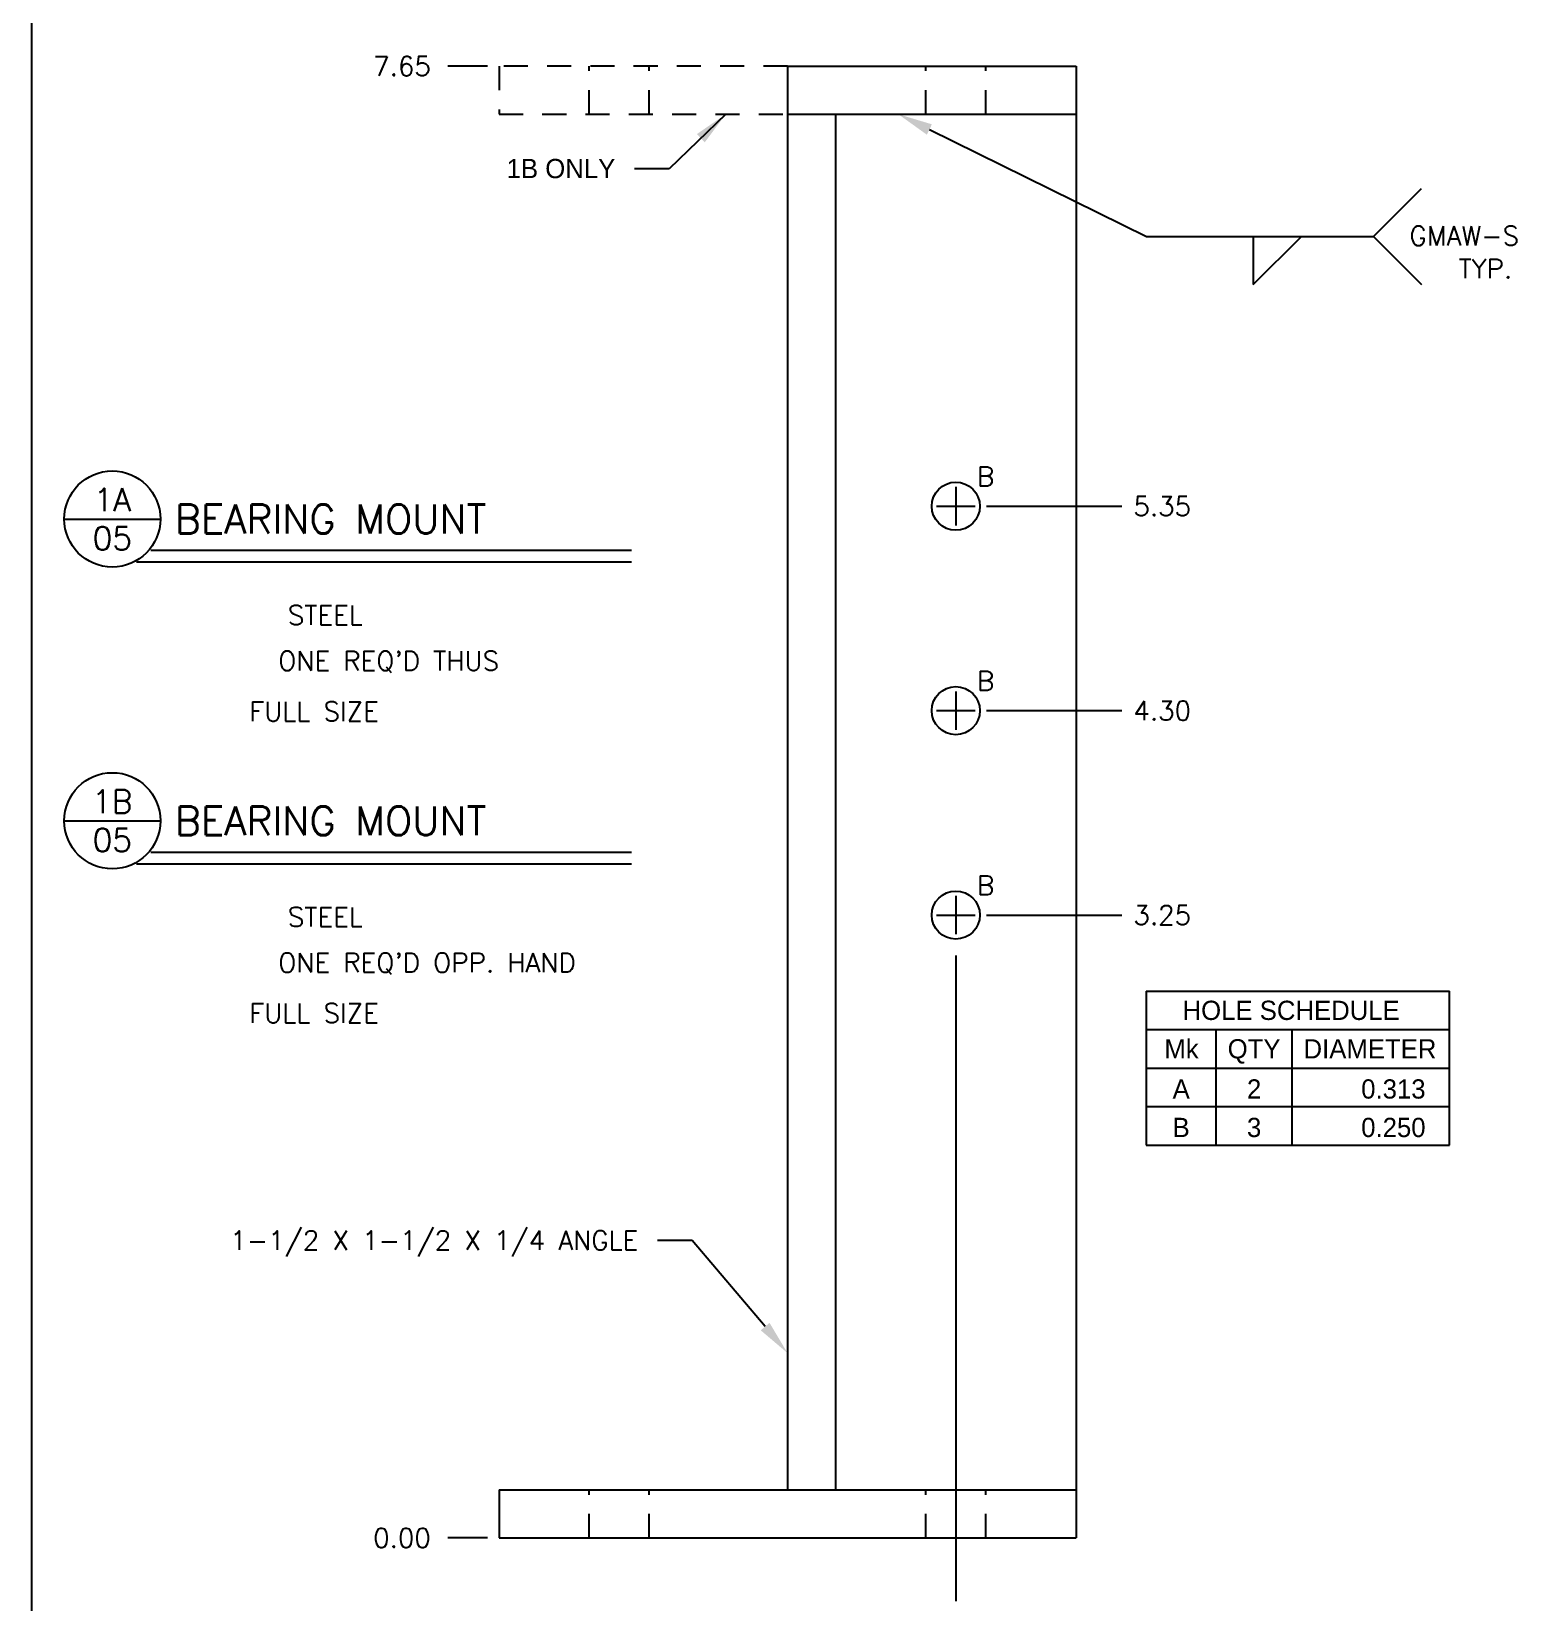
# Model space of a CAD drawing. Extents: x 0 to 33, y 0 to 25.3.
# Drawn here: x 0 to 7.72, y 12.27 to 20.43 of the extents above; entities that cross this region are included whole.
import ezdxf
from ezdxf.enums import TextEntityAlignment as Align

# ---------------------------------------------------------------- set-up
doc = ezdxf.new("R2010")
doc.units = 0
doc.header["$MEASUREMENT"] = 0
doc.linetypes.add('HIDDEN2', pattern=[0.1875, 0.125, -0.0625])
doc.layers.get('0').update_dxf_attribs({"linetype": 'CONTINUOUS'})
for name, color, linetype in [('BORDER', 5, 'CONTINUOUS'), ('DATUM', 2, 'CONTINUOUS'), ('DIM', 1, 'CONTINUOUS'), ('HIDDEN2', 6, 'HIDDEN2'), ('OBJECT', 3, 'CONTINUOUS'), ('TEXT', 1, 'CONTINUOUS')]:
    doc.layers.add(name, color=color, linetype=linetype)
doc.styles.add('FADD', font='fadd')
doc.styles.add('ROMANS', font='romans')
doc.styles.add('SIMPLEX', font='SIMPLEX')
doc.dimstyles.get("Standard").update_dxf_attribs({"dimtxt": 0.1, "dimasz": 0.18, "dimexe": 0.18, "dimexo": 0.063, "dimgap": 0.1, "dimtad": 0, "dimtih": 1, "dimtoh": 1, "dimdec": 3, "dimzin": 0, "dimdsep": 46, "dimtxsty": 'SIMPLEX', "dimcen": 0.1, "dimclrd": 1, "dimclre": 1, "dimclrt": 1, "dimadec": 0, "dimazin": 0, "dimtfac": 0.8, "dimtdec": 3, "dimtofl": 0, "dimtmove": 2, "dimatfit": 3, "dimfxl": 1, "dimtolj": 1, "dimtzin": 0, "dimarcsym": 0})

# ---------------------------------------------------------------- blocks, each defined once
blk = doc.blocks.new('HOLEHDR')
at = {"layer": 'DATUM'}
for p, q in [((0, 0), (0, -4)), ((0, 0), (15.778173, 0)), ((15.778173, -4), (15.778173, 0)), ((0, -2), (15.778173, -2)), ((3.638889, -4), (3.638889, -2)), ((7.583333, -4), (7.583333, -2)), ((0, -4), (15.778173, -4))]:
    blk.add_line(p, q, dxfattribs=at)
at = {"layer": 'DATUM', "style": 'FADD'}
for s, p in [('HOLE SCHEDULE', (1.888889, -1.5)), ('Mk', (0.944445, -3.5)), ('QTY', (4.236111, -3.5)), ('DIAMETER', (8.180556, -3.5))]:
    blk.add_text(s, height=1, dxfattribs=at).set_placement(p)
blk = doc.blocks.new('HOLES')
at = {"layer": 'DATUM'}
for p, q in [((0, 0), (0, -2)), ((3.638889, -2), (3.638889, 0)), ((7.583333, -2), (7.583333, 0)), ((15.777778, -2), (15.777778, 0)), ((0, -2), (15.777778, -2))]:
    blk.add_line(p, q, dxfattribs=at)
at = {"layer": 'DATUM', "style": 'FADD'}
for tag, p in [('MK', (1.819444, -1.586582)), ('QTY', (5.611111, -1.586582))]:
    blk.add_attdef(tag, text='', height=1, dxfattribs=at).set_placement(p, align=Align.CENTER)
blk.add_attdef('SIZE', text='', height=1, dxfattribs=at).set_placement((14.525794, -1.586582), align=Align.RIGHT)
blk = doc.blocks.new('P-TITLE')
for p, q in [((-1.5625, -0.6375), (-1.0625, -0.6375)), ((-1.1125, -0.8), (1.3875, -0.8)), ((1.3875, -0.8625), (-1.1875, -0.8625))]:
    blk.add_line(p, q)
at = {"layer": 'DIM', "color": 7}
blk.add_circle((-1.3125, -0.6375), 0.25, dxfattribs=at)
at = {"style": 'ROMANS'}
for tag, p in [('NO.', (-1.3125, -0.5375)), ('PAGE', (-1.3125, -0.7375))]:
    blk.add_attdef(tag, text='', height=0.12, dxfattribs=at).set_placement(p, align=Align.MIDDLE)
for tag, p, height in [('DESCRIPTION', (-0.9875, -0.7125), 0.15), ('MATERIAL', (-0.4, -1.1875), 0.1), ('#_REQUIRED', (-0.45, -1.425), 0.1), ('SCALE', (-0.6, -1.6875), 0.1)]:
    blk.add_attdef(tag, p, '', height=height, dxfattribs=at)
at = {"style": 'ROMANS', "flags": 2}
for tag, p in [('MATERIAL:', (-1.1625, -1.1875)), ('#_REQD:', (-1.1625, -1.4375)), ('SCALE:', (-1.1625, -1.6875))]:
    blk.add_attdef(tag, p, '', height=0.1, dxfattribs=at)

msp = doc.modelspace()

# ---------------------------------------------------------------- linework, layer by layer
at = {"layer": 'BORDER'}
msp.add_line((0, 21), (0, 0), dxfattribs=at)
at = {"layer": 'DIM'}
for p, q in [((2.37145, 20.25477), (2.16589, 20.25477)), ((6.97823, 19.36919), (7.22823, 19.61919)), ((5.97823, 19.36919), (6.97823, 19.36919)), ((6.35323, 19.36919), (6.35323, 19.11919)), ((6.35323, 19.11919), (6.60323, 19.36919)), ((6.97823, 19.36919), (7.22823, 19.11919)), ((4.80644, 18.06727), (4.80644, 17.86727)), ((4.70644, 17.96727), (4.90644, 17.96727)), ((4.96645, 17.96727), (5.66996, 17.96727)), ((4.80644, 17.00477), (4.80644, 16.80477)), ((4.70644, 16.90477), (4.90644, 16.90477)), ((4.96645, 16.90477), (5.66996, 16.90477)), ((4.80644, 15.94227), (4.80644, 15.74227)), ((4.70644, 15.84227), (4.90644, 15.84227)), ((4.96645, 15.84227), (5.66996, 15.84227)), ((4.80644, 15.63227), (4.80644, 12.27611)), ((2.37145, 12.60477), (2.16589, 12.60477))]:
    msp.add_line(p, q, dxfattribs=at)
at = {"layer": 'HIDDEN2'}
for p, q in [((3.93144, 20.25477), (2.43144, 20.25477)), ((2.43144, 20.25477), (2.43144, 20.00477)), ((2.90019, 20.00477), (2.90019, 20.25477)), ((3.21269, 20.00477), (3.21269, 20.25477)), ((4.65019, 20.00477), (4.65019, 20.25477)), ((4.96269, 20.00477), (4.96269, 20.25477)), ((2.43144, 20.00477), (3.93144, 20.00477)), ((2.90019, 12.60477), (2.90019, 12.85477)), ((3.21269, 12.60477), (3.21269, 12.85477)), ((4.65019, 12.60477), (4.65019, 12.85477)), ((4.96269, 12.60477), (4.96269, 12.85477))]:
    msp.add_line(p, q, dxfattribs=at)
at = {"layer": 'OBJECT'}
for p, q in [((3.93144, 20.25477), (3.93144, 12.85477)), ((3.93144, 20.25477), (5.43144, 20.25477)), ((5.43144, 20.25477), (5.43144, 12.85477)), ((3.93144, 20.00477), (5.43144, 20.00477)), ((4.18144, 20.00477), (4.18144, 12.85477)), ((2.43144, 12.85477), (5.43144, 12.85477)), ((2.43144, 12.85477), (2.43144, 12.60477)), ((5.43144, 12.85477), (5.43144, 12.60477)), ((2.43144, 12.60477), (5.43144, 12.60477))]:
    msp.add_line(p, q, dxfattribs=at)
for centre in [(4.80644, 17.96727), (4.80644, 16.90477), (4.80644, 15.84227)]:
    msp.add_circle(centre, 0.125, dxfattribs=at)
at = {"layer": 'TEXT', "color": 1}
for p, q in [((4.66897, 19.92525), (5.79823, 19.36919)), ((5.79823, 19.36919), (5.97823, 19.36919)), ((3.43537, 14.15169), (3.25537, 14.15169)), ((3.81511, 13.70336), (3.43537, 14.15169))]:
    msp.add_line(p, q, dxfattribs=at)
for points in [[(4.65572, 19.89834), (4.68223, 19.95216), (4.50749, 20.00477)], [(3.838, 13.72275), (3.79221, 13.68397), (3.93144, 13.56601)]]:
    msp.add_solid(points, dxfattribs=at)

# ---------------------------------------------------------------- block references
at = {"layer": 'DIM', "xscale": 0.1, "yscale": 0.1, "zscale": 0.1}
msp.add_blockref('HOLEHDR', (5.79648, 15.44712), dxfattribs=at)
for p, values in [((5.79648, 15.04712), {'MK': 'A', 'QTY': '2', 'SIZE': '0.313'}), ((5.79648, 14.84712), {'MK': 'B', 'QTY': '3', 'SIZE': '0.250'})]:
    msp.add_blockref('HOLES', p, dxfattribs=at).add_auto_attribs(values)
at = {"layer": 'OBJECT'}
ref = msp.add_blockref('P-TITLE', (1.73319, 18.53826), dxfattribs=at)
ref.add_attrib('SCALE', 'FULL SIZE', (1.13319, 16.85076), dxfattribs={"layer": '0', "height": 0.1, "style": 'ROMANS'})
ref.add_attrib('#_REQUIRED', "ONE REQ'D THUS", (1.28319, 17.11326), dxfattribs={"layer": '0', "height": 0.1, "style": 'ROMANS'})
ref.add_attrib('MATERIAL', 'STEEL', (1.33319, 17.35076), dxfattribs={"layer": '0', "height": 0.1, "style": 'ROMANS'})
ref.add_attrib('NO.', '1A', dxfattribs={"layer": '0', "height": 0.12, "style": 'ROMANS'}).set_placement((0.42069, 18.00076), align=Align.MIDDLE)
ref.add_attrib('DESCRIPTION', 'BEARING MOUNT', (0.74569, 17.82576), dxfattribs={"layer": '0', "height": 0.15, "style": 'ROMANS'})
ref.add_attrib('PAGE', '05', dxfattribs={"layer": '0', "height": 0.12, "style": 'ROMANS'}).set_placement((0.42069, 17.80076), align=Align.MIDDLE)
ref = msp.add_blockref('P-TITLE', (1.73319, 16.96982), dxfattribs=at)
ref.add_attrib('SCALE', 'FULL SIZE', (1.13319, 15.28232), dxfattribs={"layer": '0', "height": 0.1, "style": 'ROMANS'})
ref.add_attrib('#_REQUIRED', "ONE REQ'D OPP. HAND", (1.28319, 15.54482), dxfattribs={"layer": '0', "height": 0.1, "style": 'ROMANS'})
ref.add_attrib('MATERIAL', 'STEEL', (1.33319, 15.78232), dxfattribs={"layer": '0', "height": 0.1, "style": 'ROMANS'})
ref.add_attrib('NO.', '1B', dxfattribs={"layer": '0', "height": 0.12, "style": 'ROMANS'}).set_placement((0.42069, 16.43232), align=Align.MIDDLE)
ref.add_attrib('DESCRIPTION', 'BEARING MOUNT', (0.74569, 16.25732), dxfattribs={"layer": '0', "height": 0.15, "style": 'ROMANS'})
ref.add_attrib('PAGE', '05', dxfattribs={"layer": '0', "height": 0.12, "style": 'ROMANS'}).set_placement((0.42069, 16.23232), align=Align.MIDDLE)

# ---------------------------------------------------------------- texts
at = {"layer": 'DIM', "style": 'SIMPLEX'}
for s, p in [('7.65', (2.07692, 20.20477)), ('0.00', (2.07692, 12.55477))]:
    msp.add_text(s, height=0.1, dxfattribs=at).set_placement(p, align=Align.RIGHT)
for p in [(4.96112, 18.12195), (4.96112, 17.05945), (4.96112, 15.99695)]:
    msp.add_text('B', height=0.1, dxfattribs=at).set_placement(p, align=Align.MIDDLE)
for s, p in [('5.35', (5.72996, 17.91727)), ('4.30', (5.72996, 16.85477)), ('3.25', (5.72996, 15.79227))]:
    msp.add_text(s, height=0.1, dxfattribs=at).set_placement(p)
at = {"layer": 'DIM', "color": 1, "insert": (3.03593, 19.72164), "char_height": 0.1, "attachment_point": 6}
msp.add_mtext('{1B ONLY}', dxfattribs=at)
at = {"layer": 'TEXT', "style": 'SIMPLEX'}
for s, p in [('GMAW-S', (7.16517, 19.323)), ('TYP.', (7.42056, 19.15172))]:
    msp.add_text(s, height=0.1, dxfattribs=at).set_placement(p)
at = {"layer": 'TEXT', "color": 1, "style": 'SIMPLEX'}
msp.add_text('1-1/2 X 1-1/2 X 1/4 ANGLE', height=0.1, dxfattribs=at).set_placement((3.15537, 14.15169), align=Align.MIDDLE_RIGHT)

# ---------------------------------------------------------------- leaders
at = {"layer": 'DIM', "color": 1, "annotation_type": 0, "has_hookline": 1, "hookline_direction": 1}
msp.add_leader([(3.61037, 20.00477), (3.31593, 19.72164), (3.13593, 19.72164)], dimstyle='STANDARD', override={"dimdec": 4, "dimtxsty": 'STANDARD', "dimtdec": 4}, dxfattribs=at)

doc.saveas('drawing.dxf')
